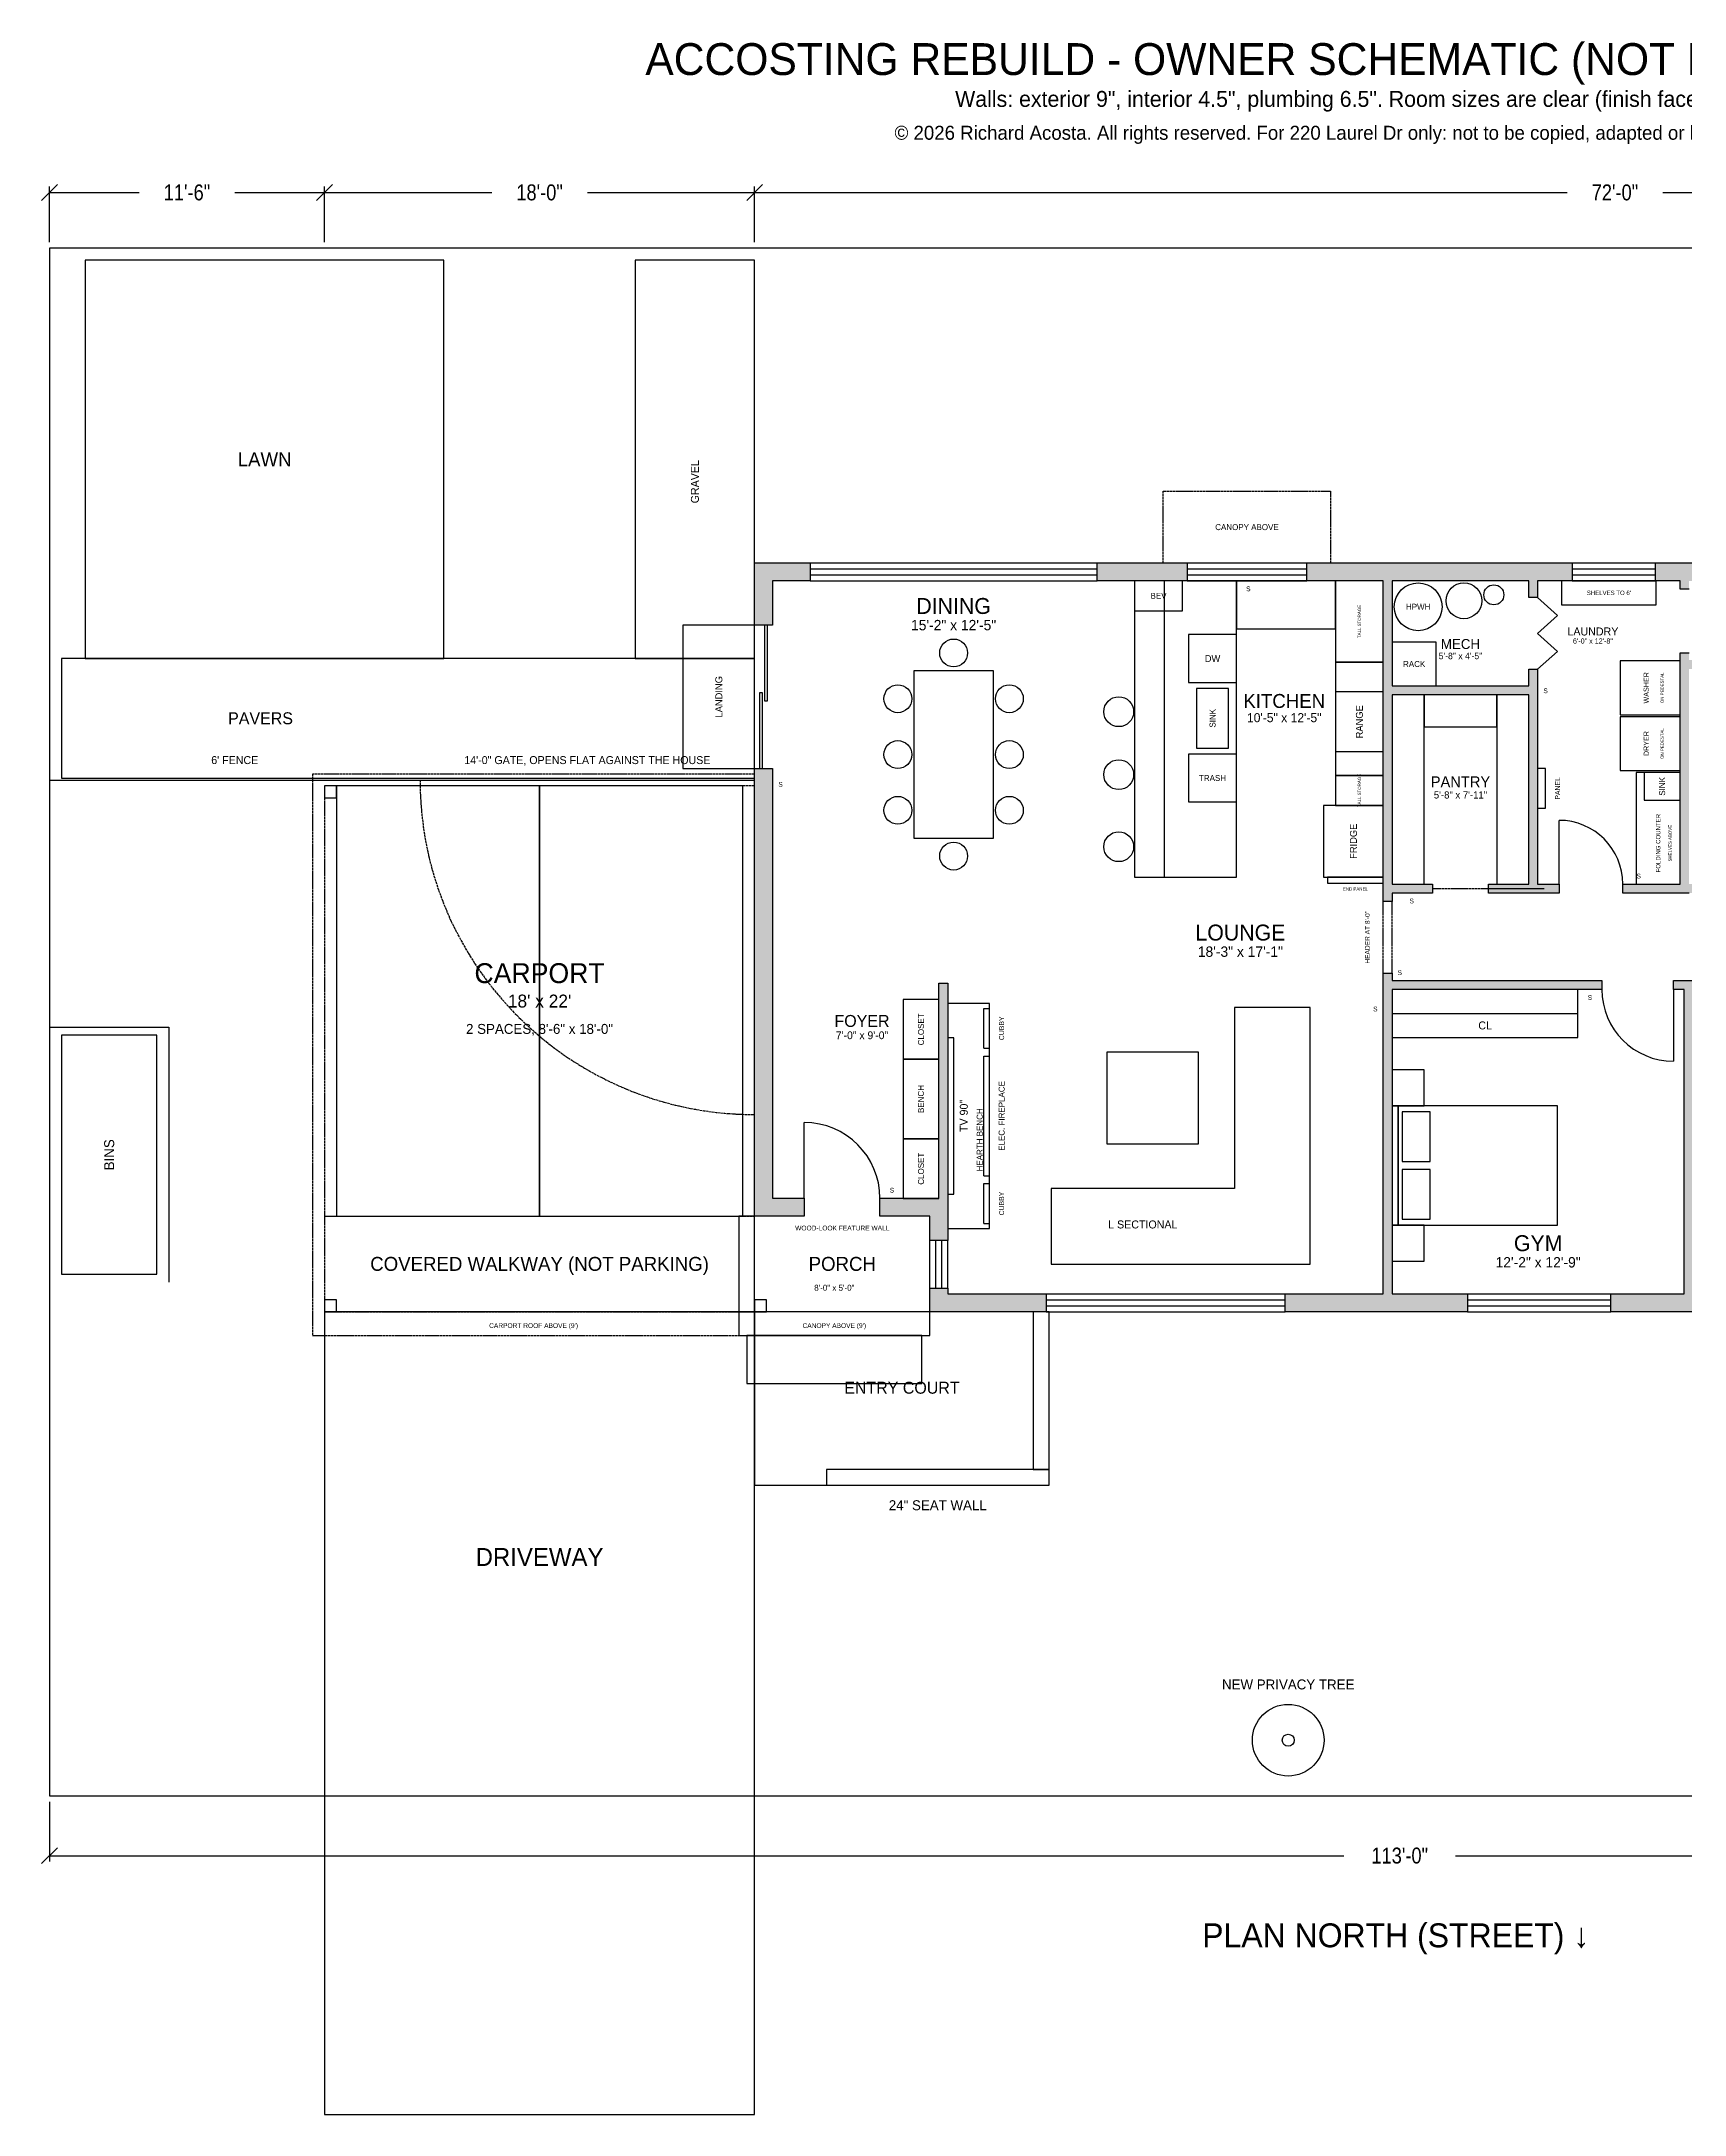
# Model space of a CAD drawing. Header units: inches. Extents: x -2 to 1362, y -160 to 881.
# Drawn here: x -2 to 823, y -160 to 881 of the extents above; entities that cross this region are included whole.
import ezdxf
from ezdxf.enums import TextEntityAlignment as Align

# ---------------------------------------------------------------- set-up
doc = ezdxf.new("R2010")
doc.units = ezdxf.units.IN
doc.linetypes.add('DASHED', pattern=[1.524, 1.27, -0.254])
for name, color, linetype in [('A-ANNO-DIMS', 1, 'Continuous'), ('A-ANNO-TEXT', 7, 'Continuous'), ('A-AREA-IDEN', 7, 'Continuous'), ('A-CANP', 8, 'Continuous'), ('A-CLNG', 8, 'Continuous'), ('A-DOOR', 3, 'Continuous'), ('A-EQPM', 6, 'Continuous'), ('A-FENC', 8, 'Continuous'), ('A-FURN', 9, 'Continuous'), ('A-GLAZ', 4, 'Continuous'), ('A-WALL', 7, 'Continuous'), ('A-WALL-PATT', 8, 'Continuous'), ('C-PROP', 5, 'Continuous'), ('L-PLNT', 3, 'Continuous'), ('L-SITE', 94, 'Continuous')]:
    doc.layers.add(name, color=color, linetype=linetype)
doc.styles.add('OpenSansCondensed-Light', font='OpenSansCondensed-Light.ttf')
doc.dimstyles.new('OWNER', dxfattribs={"dimtxt": 8, "dimasz": 6, "dimexe": 3, "dimexo": 3, "dimgap": 2, "dimtad": 1, "dimtsz": 4, "dimcen": 2.5, "dimazin": 3, "dimtfac": 1, "dimtmove": 0, "dimatfit": 3})

# ---------------------------------------------------------------- blocks, each defined once
blk = doc.blocks.new('_OBLIQUE')
at = {"color": 0, "linetype": 'BYBLOCK'}
blk.add_line((-0.5, -0.5), (0.5, 0.5), dxfattribs=at)
blk = doc.blocks.new('*D1')
for p, q in [((2, 780.25), (2, 808.25)), ((2, 805.25), (47.05, 805.25)), ((95.05, 805.25), (140.1, 805.25)), ((140.1, 780.25), (140.1, 808.25))]:
    blk.add_line(p, q)
at = {"layer": 'Defpoints'}
for p in [(2, 805.25), (2, 777.25), (140.1, 777.25)]:
    blk.add_point(p, dxfattribs=at)
at = {"layer": 'A-ANNO-DIMS', "xscale": 8, "yscale": 8}
for p in [(2, 805.25), (140.1, 805.25)]:
    blk.add_blockref('_OBLIQUE', p, dxfattribs=at)
at = {"layer": 'A-ANNO-DIMS', "insert": (71.05, 805.25), "char_height": 8, "attachment_point": 5, "style": 'OpenSansCondensed-Light'}
blk.add_mtext('11\'-6"', dxfattribs=at)
blk = doc.blocks.new('*D2')
for p, q in [((140.1, 780.25), (140.1, 808.25)), ((140.1, 805.25), (224.1, 805.25)), ((272.1, 805.25), (356.1, 805.25)), ((356.1, 780.25), (356.1, 808.25))]:
    blk.add_line(p, q)
at = {"layer": 'Defpoints'}
for p in [(140.1, 805.25), (140.1, 777.25), (356.1, 777.25)]:
    blk.add_point(p, dxfattribs=at)
at = {"layer": 'A-ANNO-DIMS', "xscale": 8, "yscale": 8}
for p in [(140.1, 805.25), (356.1, 805.25)]:
    blk.add_blockref('_OBLIQUE', p, dxfattribs=at)
at = {"layer": 'A-ANNO-DIMS', "insert": (248.1, 805.25), "char_height": 8, "attachment_point": 5, "style": 'OpenSansCondensed-Light'}
blk.add_mtext('18\'-0"', dxfattribs=at)
blk = doc.blocks.new('*D3')
for p, q in [((356.1, 780.25), (356.1, 808.25)), ((356.1, 805.25), (764.05, 805.25)), ((812.05, 805.25), (1220, 805.25)), ((1220, 780.25), (1220, 808.25))]:
    blk.add_line(p, q)
at = {"layer": 'Defpoints'}
for p in [(356.1, 805.25), (356.1, 777.25), (1220, 777.25)]:
    blk.add_point(p, dxfattribs=at)
at = {"layer": 'A-ANNO-DIMS', "xscale": 8, "yscale": 8}
for p in [(356.1, 805.25), (1220, 805.25)]:
    blk.add_blockref('_OBLIQUE', p, dxfattribs=at)
at = {"layer": 'A-ANNO-DIMS', "insert": (788.05, 805.25), "char_height": 8, "attachment_point": 5, "style": 'OpenSansCondensed-Light'}
blk.add_mtext('72\'-0"', dxfattribs=at)
blk = doc.blocks.new('*D5')
for p, q in [((2, -3), (2, -33)), ((1358, -3), (1358, -33)), ((2, -30), (652, -30)), ((708, -30), (1358, -30))]:
    blk.add_line(p, q)
at = {"layer": 'Defpoints'}
for p in [(2, 0), (1358, 0), (2, -30)]:
    blk.add_point(p, dxfattribs=at)
at = {"layer": 'A-ANNO-DIMS', "xscale": 8, "yscale": 8}
for p in [(2, -30), (1358, -30)]:
    blk.add_blockref('_OBLIQUE', p, dxfattribs=at)
at = {"layer": 'A-ANNO-DIMS', "insert": (680, -30), "char_height": 8, "attachment_point": 5, "style": 'OpenSansCondensed-Light'}
blk.add_mtext('113\'-0"', dxfattribs=at)

msp = doc.modelspace()

# ---------------------------------------------------------------- hatches: boundary and pattern name
at = {"layer": 'A-WALL-PATT'}
for points in [[(356.1, 610.2), (356.1, 619.2), (365.1, 619.2), (384, 619.2), (384, 610.2), (365.1, 610.2), (365.1, 588), (356.1, 588), (356.1, 610.2)], [(573.3, 619.2), (573.3, 610.2), (528, 610.2), (528, 619.2), (573.3, 619.2)], [(766.5, 619.2), (766.5, 610.2), (749.25, 610.2), (749.25, 601.8), (744.75, 601.8), (744.75, 610.2), (676.25, 610.2), (676.25, 557.45), (744.75, 557.45), (744.75, 565.8), (749.25, 565.8), (749.25, 457.95), (760, 457.95), (760, 453.45), (749.25, 453.45), (744.75, 453.45), (724.5, 453.45), (724.5, 457.95), (744.75, 457.95), (744.75, 552.95), (676.25, 552.95), (676.25, 457.95), (696.5, 457.95), (696.5, 453.45), (676.25, 453.45), (676.25, 449.2), (671.75, 449.2), (671.75, 453.45), (671.75, 455.7), (671.75, 457.95), (671.75, 610.2), (633.3, 610.2), (633.3, 619.2), (766.5, 619.2)], [(900.75, 619.2), (900.75, 610.2), (887.75, 610.2), (887.75, 457.95), (961.75, 457.95), (961.75, 463), (966.25, 463), (966.25, 457.95), (1059.75, 457.95), (1059.75, 463), (1064.25, 463), (1064.25, 457.95), (1112.75, 457.95), (1112.75, 455.7), (1112.75, 453.45), (1112.75, 449.45), (1108.25, 449.45), (1108.25, 453.45), (1064.25, 453.45), (1059.75, 453.45), (899.75, 453.45), (899.75, 449.2), (895.25, 449.2), (895.25, 453.45), (887.75, 453.45), (881.25, 453.45), (859, 453.45), (859, 457.95), (881.25, 457.95), (881.25, 566), (825.25, 566), (825.25, 457.95), (829, 457.95), (829, 453.45), (825.25, 453.45), (820.75, 453.45), (792, 453.45), (792, 457.95), (820.75, 457.95), (820.75, 574), (825.25, 574), (825.25, 570.5), (881.25, 570.5), (881.25, 610.2), (825.25, 610.2), (825.25, 606), (820.75, 606), (820.75, 610.2), (808.5, 610.2), (808.5, 619.2), (900.75, 619.2)], [(365.1, 291.2), (356.1, 291.2), (356.1, 300.2), (356.1, 516), (365.1, 516), (365.1, 300.2), (381, 300.2), (381, 291.2), (365.1, 291.2)], [(444.1, 291.2), (419, 291.2), (419, 300.2), (444.1, 300.2), (448.6, 300.2), (448.6, 408.2), (453.1, 408.2), (453.1, 300.2), (453.1, 291.2), (453.1, 279), (444.1, 279), (444.1, 291.2)], [(622.4, 243.2), (622.4, 252.2), (671.75, 252.2), (671.75, 404.95), (671.75, 407.2), (671.75, 409.45), (671.75, 413.2), (676.25, 413.2), (676.25, 409.45), (781.5, 409.45), (781.5, 404.95), (676.25, 404.95), (676.25, 252.2), (714, 252.2), (714, 243.2), (622.4, 243.2)], [(786, 243.2), (786, 252.2), (822.75, 252.2), (822.75, 404.95), (817.5, 404.95), (817.5, 409.45), (822.75, 409.45), (829.25, 409.45), (830.25, 409.45), (830.25, 404.95), (829.25, 404.95), (829.25, 377.95), (895.25, 377.95), (895.25, 404.95), (890.25, 404.95), (890.25, 409.45), (895.25, 409.45), (895.25, 413.2), (899.75, 413.2), (899.75, 409.45), (906.5, 409.45), (906.5, 404.95), (899.75, 404.95), (899.75, 365), (895.25, 365), (895.25, 373.45), (829.25, 373.45), (829.25, 252.2), (847.25, 252.2), (847.25, 243.2), (786, 243.2)], [(444.1, 252.2), (444.1, 255), (453.1, 255), (453.1, 252.2), (502.4, 252.2), (502.4, 243.2), (453.1, 243.2), (444.1, 243.2), (444.1, 252.2)]]:
    msp.add_hatch(color=8, dxfattribs=at).paths.add_polyline_path(points)

# ---------------------------------------------------------------- linework, layer by layer
at = {"layer": 'A-CANP', "linetype": 'DASHED'}
msp.add_lwpolyline([(561.3, 619.2), (561.3, 655.2), (645.3, 655.2), (645.3, 619.2)], dxfattribs=at)
for points in [[(134.1, 231.2), (356.1, 231.2), (356.1, 513.2), (134.1, 513.2)], [(348.1, 231.2), (444.1, 231.2), (444.1, 243.2), (348.1, 243.2)]]:
    msp.add_lwpolyline(points, close=True, dxfattribs=at)
at = {"layer": 'A-CLNG', "linetype": 'DASHED'}
for p, q in [((671.75, 413.2), (671.75, 449.2)), ((676.25, 413.2), (676.25, 449.2))]:
    msp.add_line(p, q, dxfattribs=at)
at = {"layer": 'A-DOOR'}
for p, q in [((759.25, 592.8), (749.25, 601.8)), ((749.25, 583.8), (759.25, 592.8)), ((759.25, 574.8), (749.25, 583.8)), ((749.25, 565.8), (759.25, 574.8)), ((760, 457.95), (760, 489.95)), ((724.5, 455.7), (752.5, 455.7)), ((817.5, 404.95), (817.5, 368.95)), ((381, 300.2), (381, 338.2))]:
    msp.add_line(p, q, dxfattribs=at)
at = {"layer": 'A-DOOR', "linetype": 'DASHED'}
msp.add_line((696.5, 455.7), (724.5, 455.7), dxfattribs=at)
at = {"layer": 'A-DOOR'}
for centre, radius, start, end in [((760, 457.95), 32, 0, 90), ((817.5, 404.95), 36, 180, 270), ((381, 300.2), 38, 0, 90)]:
    msp.add_arc(centre, radius, start, end, dxfattribs=at)
at = {"layer": 'A-EQPM'}
for p, q in [((561.9, 461.45), (561.9, 610.2)), ((471.1, 395.5), (474.1, 395.5)), ((471.1, 375.5), (471.1, 395.5)), ((471.1, 375.5), (474.1, 375.5)), ((471.1, 371.5), (474.1, 371.5)), ((471.1, 311.5), (471.1, 371.5)), ((471.1, 311.5), (474.1, 311.5)), ((471.1, 307.5), (474.1, 307.5)), ((471.1, 287.5), (471.1, 307.5)), ((471.1, 287.5), (474.1, 287.5))]:
    msp.add_line(p, q, dxfattribs=at)
for points in [[(546.9, 461.45), (598, 461.45), (598, 610.2), (546.9, 610.2)], [(546.9, 595.2), (570.9, 595.2), (570.9, 610.2), (546.9, 610.2)], [(598, 586.2), (647.75, 586.2), (647.75, 610.2), (598, 610.2)], [(647.75, 569.45), (671.75, 569.45), (671.75, 610.2), (647.75, 610.2)], [(574, 559.2), (598, 559.2), (598, 583.2), (574, 583.2)], [(676.25, 557.45), (698.25, 557.45), (698.25, 579.45), (676.25, 579.45)], [(647.75, 512.45), (671.75, 512.45), (671.75, 569.45), (647.75, 569.45)], [(790.75, 543), (820.75, 543), (820.75, 570), (790.75, 570)], [(578, 526.2), (594, 526.2), (594, 556.2), (578, 556.2)], [(647.75, 524.45), (671.75, 524.45), (671.75, 554.45), (647.75, 554.45)], [(676.25, 457.95), (692.25, 457.95), (692.25, 552.95), (676.25, 552.95)], [(692.25, 536.95), (728.75, 536.95), (728.75, 552.95), (692.25, 552.95)], [(728.75, 457.95), (744.75, 457.95), (744.75, 552.95), (728.75, 552.95)], [(790.75, 515), (820.75, 515), (820.75, 542), (790.75, 542)], [(574, 499.2), (598, 499.2), (598, 523.2), (574, 523.2)], [(647.75, 497.45), (671.75, 497.45), (671.75, 512.45), (647.75, 512.45)], [(749.25, 496), (753.25, 496), (753.25, 516), (749.25, 516)], [(802.75, 500), (820.75, 500), (820.75, 514), (802.75, 514)], [(641.75, 461.45), (671.75, 461.45), (671.75, 497.45), (641.75, 497.45)], [(643.75, 458.45), (671.75, 458.45), (671.75, 461.45), (643.75, 461.45)]]:
    msp.add_lwpolyline(points, close=True, dxfattribs=at)
for centre, radius in [((689.25, 597.2), 12), ((712.25, 600.2), 9), ((727.25, 603.2), 5)]:
    msp.add_circle(centre, radius, dxfattribs=at)
at = {"layer": 'A-FENC'}
for p, q in [((2, 510.2), (188.1, 510.2)), ((188.1, 510.2), (356.1, 510.2)), ((2, 386), (62, 386)), ((62, 386), (62, 258))]:
    msp.add_line(p, q, dxfattribs=at)
at = {"layer": 'A-FENC', "linetype": 'DASHED'}
msp.add_arc((356.1, 510.2), 168, 180, 270, dxfattribs=at)
at = {"layer": 'A-FURN'}
msp.add_line((676.25, 392.95), (769.5, 392.95), dxfattribs=at)
for points in [[(761.25, 598.2), (808.75, 598.2), (808.75, 610.2), (761.25, 610.2)], [(436, 481), (476, 481), (476, 565), (436, 565)], [(798.75, 457.95), (820.75, 457.95), (820.75, 514), (798.75, 514)], [(430.6, 370), (448.6, 370), (448.6, 400), (430.6, 400)], [(453.1, 285), (474.1, 285), (474.1, 398), (453.1, 398)], [(505, 267), (635, 267), (635, 396), (597, 396), (597, 305), (505, 305)], [(676.25, 380.95), (769.5, 380.95), (769.5, 404.95), (676.25, 404.95)], [(453.1, 302.25), (456.1, 302.25), (456.1, 380.75), (453.1, 380.75)], [(430.6, 330), (448.6, 330), (448.6, 370), (430.6, 370)], [(533, 327.5), (579, 327.5), (579, 373.5), (533, 373.5)], [(676.25, 346.575), (692.25, 346.575), (692.25, 364.575), (676.25, 364.575)], [(676.25, 286.575), (679.25, 286.575), (679.25, 346.575), (676.25, 346.575)], [(679.25, 286.575), (759.25, 286.575), (759.25, 346.575), (679.25, 346.575)], [(681.25, 318.575), (695.25, 318.575), (695.25, 343.575), (681.25, 343.575)], [(430.6, 300), (448.6, 300), (448.6, 330), (430.6, 330)], [(681.25, 289.575), (695.25, 289.575), (695.25, 314.575), (681.25, 314.575)], [(676.25, 268.575), (692.25, 268.575), (692.25, 286.575), (676.25, 286.575)]]:
    msp.add_lwpolyline(points, close=True, dxfattribs=at)
for centre, radius in [((456, 574), 7), ((428, 551), 7), ((484, 551), 7), ((538.9, 544.5), 7.5), ((428, 523), 7), ((484, 523), 7), ((538.9, 512.9), 7.5), ((428, 495), 7), ((484, 495), 7), ((456, 472), 7), ((538.9, 476.7), 7.5)]:
    msp.add_circle(centre, radius, dxfattribs=at)
at = {"layer": 'A-GLAZ'}
for p, q in [((384, 619.2), (528, 619.2)), ((384, 616.2), (528, 616.2)), ((573.3, 619.2), (633.3, 619.2)), ((573.3, 616.2), (633.3, 616.2)), ((766.5, 619.2), (808.5, 619.2)), ((766.5, 616.2), (808.5, 616.2)), ((384, 613.2), (528, 613.2)), ((384, 610.2), (528, 610.2)), ((573.3, 613.2), (633.3, 613.2)), ((573.3, 610.2), (633.3, 610.2)), ((766.5, 613.2), (808.5, 613.2)), ((766.5, 610.2), (808.5, 610.2)), ((444.1, 255), (444.1, 279)), ((447.1, 255), (447.1, 279)), ((450.1, 255), (450.1, 279)), ((453.1, 255), (453.1, 279)), ((502.4, 252.2), (622.4, 252.2)), ((714, 252.2), (786, 252.2)), ((502.4, 249.2), (622.4, 249.2)), ((502.4, 246.2), (622.4, 246.2)), ((502.4, 243.2), (622.4, 243.2)), ((714, 249.2), (786, 249.2)), ((714, 246.2), (786, 246.2)), ((714, 243.2), (786, 243.2))]:
    msp.add_line(p, q, dxfattribs=at)
for points in [[(361.1, 550), (362.6, 550), (362.6, 588), (361.1, 588)], [(358.6, 516), (360.1, 516), (360.1, 554), (358.6, 554)]]:
    msp.add_lwpolyline(points, close=True, dxfattribs=at)
at = {"layer": 'A-WALL'}
for points in [[(356.1, 610.2), (356.1, 619.2), (365.1, 619.2), (384, 619.2), (384, 610.2), (365.1, 610.2), (365.1, 588), (356.1, 588), (356.1, 610.2)], [(573.3, 619.2), (573.3, 610.2), (528, 610.2), (528, 619.2), (573.3, 619.2)], [(766.5, 619.2), (766.5, 610.2), (749.25, 610.2), (749.25, 601.8), (744.75, 601.8), (744.75, 610.2), (676.25, 610.2), (676.25, 557.45), (744.75, 557.45), (744.75, 565.8), (749.25, 565.8), (749.25, 457.95), (760, 457.95), (760, 453.45), (749.25, 453.45), (744.75, 453.45), (724.5, 453.45), (724.5, 457.95), (744.75, 457.95), (744.75, 552.95), (676.25, 552.95), (676.25, 457.95), (696.5, 457.95), (696.5, 453.45), (676.25, 453.45), (676.25, 449.2), (671.75, 449.2), (671.75, 453.45), (671.75, 455.7), (671.75, 457.95), (671.75, 610.2), (633.3, 610.2), (633.3, 619.2), (766.5, 619.2)], [(365.1, 291.2), (356.1, 291.2), (356.1, 300.2), (356.1, 516), (365.1, 516), (365.1, 300.2), (381, 300.2), (381, 291.2), (365.1, 291.2)], [(140.1, 501.2), (146.1, 501.2), (146.1, 507.2), (140.1, 507.2)], [(444.1, 291.2), (419, 291.2), (419, 300.2), (444.1, 300.2), (448.6, 300.2), (448.6, 408.2), (453.1, 408.2), (453.1, 300.2), (453.1, 291.2), (453.1, 279), (444.1, 279), (444.1, 291.2)], [(622.4, 243.2), (622.4, 252.2), (671.75, 252.2), (671.75, 404.95), (671.75, 407.2), (671.75, 409.45), (671.75, 413.2), (676.25, 413.2), (676.25, 409.45), (781.5, 409.45), (781.5, 404.95), (676.25, 404.95), (676.25, 252.2), (714, 252.2), (714, 243.2), (622.4, 243.2)], [(444.1, 252.2), (444.1, 255), (453.1, 255), (453.1, 252.2), (502.4, 252.2), (502.4, 243.2), (453.1, 243.2), (444.1, 243.2), (444.1, 252.2)], [(140.1, 243.2), (146.1, 243.2), (146.1, 249.2), (140.1, 249.2)], [(356.1, 243.2), (362.1, 243.2), (362.1, 249.2), (356.1, 249.2)], [(496, 164), (504, 164), (504, 243.2), (496, 243.2)], [(392.1, 156), (504, 156), (504, 164), (392.1, 164)]]:
    msp.add_lwpolyline(points, close=True, dxfattribs=at)
for points in [[(825.25, 606), (820.75, 606), (820.75, 610.2), (808.5, 610.2), (808.5, 619.2), (900.75, 619.2)], [(825.25, 453.45), (820.75, 453.45), (792, 453.45), (792, 457.95), (820.75, 457.95), (820.75, 574), (825.25, 574)], [(847.25, 243.2), (786, 243.2), (786, 243.2), (786, 252.2), (822.75, 252.2), (822.75, 404.95), (817.5, 404.95), (817.5, 409.45), (822.75, 409.45), (829.25, 409.45)]]:
    msp.add_lwpolyline(points, dxfattribs=at)
at = {"layer": 'C-PROP'}
msp.add_lwpolyline([(2, 0), (1358, 0), (1358, 777.25), (2, 777.25)], close=True, dxfattribs=at)
at = {"layer": 'L-PLNT'}
msp.add_lwpolyline([(20, 571.2), (200.1, 571.2), (200.1, 771.25), (20, 771.25)], close=True, dxfattribs=at)
for radius in [18, 3]:
    msp.add_circle((624, 28), radius, dxfattribs=at)
at = {"layer": 'L-SITE', "linetype": 'DASHED'}
msp.add_line((140.1, 291.2), (356.1, 291.2), dxfattribs=at)
at = {"layer": 'L-SITE'}
for points in [[(296.1, 571.2), (356.1, 571.2), (356.1, 771.25), (296.1, 771.25)], [(320.1, 516), (356.1, 516), (356.1, 588), (320.1, 588)], [(8, 511.2), (356.1, 511.2), (356.1, 571.2), (8, 571.2)], [(146.1, 291.2), (248.1, 291.2), (248.1, 507.2), (146.1, 507.2)], [(248.1, 291.2), (350.1, 291.2), (350.1, 507.2), (248.1, 507.2)], [(8, 262), (56, 262), (56, 382), (8, 382)], [(348.1, 243.2), (356.1, 243.2), (356.1, 291.2), (348.1, 291.2)], [(140.1, -160), (356.1, -160), (356.1, 243.2), (140.1, 243.2)], [(348.1, 231.2), (444.1, 231.2), (444.1, 243.2), (348.1, 243.2)], [(356.1, 156), (504, 156), (504, 243.2), (356.1, 243.2)], [(352.1, 207.2), (440.1, 207.2), (440.1, 231.2), (352.1, 231.2)]]:
    msp.add_lwpolyline(points, close=True, dxfattribs=at)
at = {"layer": 'L-SITE', "linetype": 'DASHED'}
msp.add_lwpolyline([(140.1, 243.2), (356.1, 243.2), (356.1, 507.2), (140.1, 507.2)], close=True, dxfattribs=at)

# ---------------------------------------------------------------- texts
at = {"layer": 'A-ANNO-TEXT'}
for s, height, p in [('ACCOSTING REBUILD - OWNER SCHEMATIC (NOT FOR CONSTRUCTION)', 16, (678, 872.25)), ('Walls: exterior 9", interior 4.5", plumbing 6.5". Room sizes are clear (finish face to finish face).', 8, (678, 852.25)), ('© 2026 Richard Acosta. All rights reserved. For 220 Laurel Dr only: not to be copied, adapted or built from anywhere else.', 7, (678, 835.25)), ('LAWN', 7, (110.05, 671.225)), ('BEV', 3, (558.9, 602.7)), ('S', 2.4, (604, 606.2)), ("SHELVES TO 6'", 2.2, (785, 604.2)), ('HPWH', 3, (689.25, 597.2)), ('DW', 3.5, (586, 571.2)), ('RACK', 3, (687.25, 568.45)), ('S', 2.4, (753.25, 555)), ('PAVERS', 6, (108, 541.2)), ("6' FENCE", 4, (95.05, 520.2)), ('14\'-0" GATE, OPENS FLAT AGAINST THE HOUSE', 4, (272.1, 520.2)), ('TRASH', 3, (586, 511.2)), ('S', 2.4, (369.1, 508)), ('S', 2.4, (800, 461.95)), ('END PANEL', 1.6, (657.75, 455.45)), ('S', 2.4, (686, 449.45)), ('S', 2.4, (680, 413.45)), ('S', 2.4, (667.75, 395.2)), ('S', 2.4, (775.5, 400.95)), ('CL', 4, (722.875, 386.95)), ('S', 2.4, (425, 304.2)), ('WOOD-LOOK FEATURE WALL', 2.4, (400.1, 285.2)), ('L SECTIONAL', 4, (551, 287)), ('COVERED WALKWAY (NOT PARKING)', 7, (248.1, 267.2)), ('8\'-0" x 5\'-0"', 3, (396.1, 255.2)), ('24" SEAT WALL', 5, (448.05, 146)), ('NEW PRIVACY TREE', 5, (624, 56)), ('PLAN NORTH (STREET) ↓', 12, (678, -70))]:
    msp.add_text(s, height=height, dxfattribs=at).set_placement(p, align=Align.MIDDLE_CENTER)
for s, height, p in [('GRAVEL', 4, (326.1, 660)), ('TALL STORAGE', 1.6, (659.75, 589.825)), ('WASHER', 2.6, (803.75, 556.5)), ('ON PEDESTAL', 1.6, (811.75, 556.5)), ('LANDING', 3.5, (338.1, 552)), ('SINK', 3, (586, 541.2)), ('RANGE', 3.5, (659.75, 539.45)), ('DRYER', 2.6, (803.75, 528.5)), ('ON PEDESTAL', 1.6, (811.75, 528.5)), ('TALL STORAGE', 1.6, (659.75, 504.95)), ('PANEL', 2.5, (759.25, 506)), ('SINK', 3, (811.75, 507)), ('FOLDING COUNTER', 2.2, (809.75, 478.475)), ('FRIDGE', 3.5, (656.75, 479.45)), ('SHELVES ABOVE', 1.6, (815.75, 478.475)), ('CLOSET', 3, (439.6, 385)), ('CUBBY', 2.5, (480.1, 385.5)), ('BENCH', 3, (439.6, 350)), ('ELEC. FIREPLACE', 3, (480.1, 341.5)), ('TV 90"', 4, (461.1, 341.5)), ('HEARTH BENCH', 3, (469.1, 329.5)), ('BINS', 5, (32, 322)), ('CLOSET', 3, (439.6, 315)), ('CUBBY', 2.5, (480.1, 297.5))]:
    msp.add_text(s, height=height, rotation=90, dxfattribs=at).set_placement(p, align=Align.MIDDLE_CENTER)
at = {"layer": 'A-AREA-IDEN'}
for s, height, p in [('DINING', 8, (456, 597.6)), ('15\'-2" x 12\'-5"', 5.2, (456, 588)), ('LAUNDRY', 4, (777, 584.8)), ('5\'-8" x 4\'-5"', 3.25, (710.5, 572.5)), ('MECH', 5, (710.5, 578.5)), ('6\'-0" x 12\'-8"', 2.6, (777, 580)), ('KITCHEN', 7, (622, 549.9)), ('10\'-5" x 12\'-5"', 4.55, (622, 541.5)), ('PANTRY', 5.5, (710.5, 509.3)), ('5\'-8" x 7\'-11"', 3.575, (710.5, 502.7)), ('LOUNGE', 8, (600, 433.6)), ('CARPORT', 10, (248.1, 413.2)), ('18\'-3" x 17\'-1"', 5.2, (600, 424)), ("18' x 22'", 6.5, (248.1, 399.2)), ('2 SPACES, 8\'-6" x 18\'-0"', 5, (248.1, 385.2)), ('FOYER', 6, (410, 389.2)), ('7\'-0" x 9\'-0"', 3.9, (410, 382)), ('GYM', 8, (749.5, 277.6)), ('PORCH', 7, (400.1, 267.2)), ('12\'-2" x 12\'-9"', 5.2, (749.5, 268)), ('ENTRY COURT', 6, (430.05, 205)), ('DRIVEWAY', 9, (248.1, 120))]:
    msp.add_text(s, height=height, dxfattribs=at).set_placement(p, align=Align.MIDDLE_CENTER)
at = {"layer": 'A-CANP'}
for s, height, p in [('CANOPY ABOVE', 3, (603.3, 637.2)), ("CARPORT ROOF ABOVE (9')", 2.4, (245.1, 236.2)), ("CANOPY ABOVE (9')", 2.4, (396.1, 236.2))]:
    msp.add_text(s, height=height, dxfattribs=at).set_placement(p, align=Align.MIDDLE_CENTER)
at = {"layer": 'A-CLNG'}
msp.add_text('HEADER AT 8\'-0"', height=2.4, rotation=90, dxfattribs=at).set_placement((663.75, 431.2), align=Align.MIDDLE_CENTER)

# ---------------------------------------------------------------- dimensions: what is measured, and where the dimension line sits
at = {"layer": 'A-ANNO-DIMS'}
for base, p1, p2, text, picture, middle in [((2, 805.25), (2, 777.25), (140.1, 777.25), '11\'-6"', '*D1', (71.05, 805.25)), ((140.1, 805.25), (140.1, 777.25), (356.1, 777.25), '18\'-0"', '*D2', (248.1, 805.25)), ((356.1, 805.25), (356.1, 777.25), (1220, 777.25), '72\'-0"', '*D3', (788.05, 805.25)), ((2, -30), (2, 0), (1358, 0), '113\'-0"', '*D5', (680, -30))]:
    dim = msp.add_linear_dim(base=base, p1=p1, p2=p2, text=text, dimstyle='OWNER', dxfattribs=at)
    dim.commit()
    dim.dimension.update_dxf_attribs({"geometry": picture, "text_midpoint": middle})

doc.saveas('drawing.dxf')
